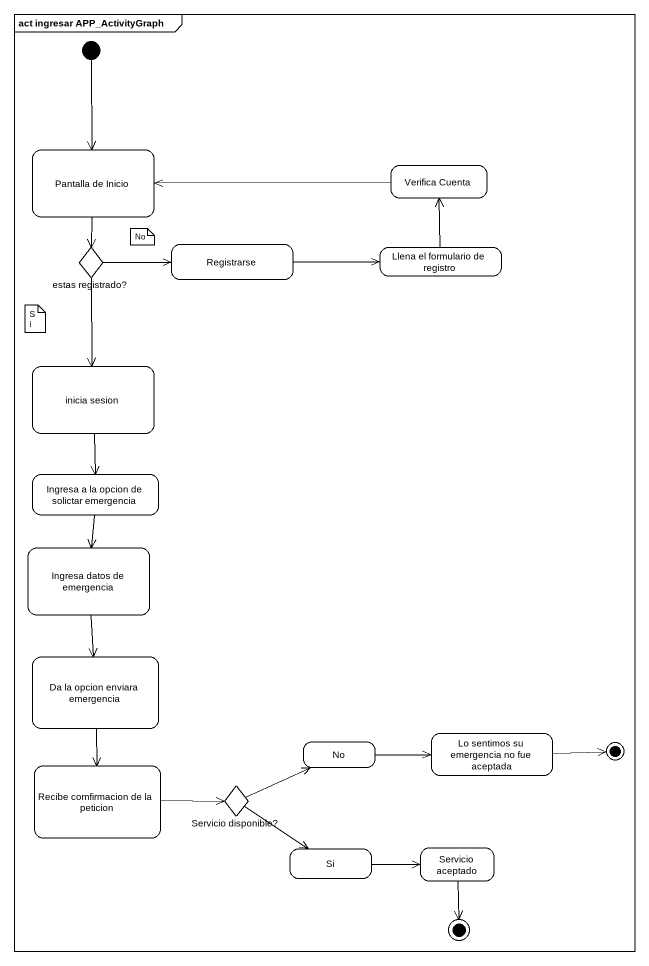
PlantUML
@startuml
mainframe act ingresar APP_ActivityGraph
hide empty description
state "Pantalla de Inicio" as Pantalla_de_Inicio
state "Verifica Cuenta" as Verifica_Cuenta
state "estas registrado?" as estas_registrado <<choice>>
state Registrarse
state "Llena el formulario de registro" as Llena_el_formulario_de
state "inicia sesion" as inicia_sesion
state "Ingresa a la opcion de solictar emergencia" as Ingresa_a_la_opcion_de
state "Ingresa datos de emergencia" as Ingresa_datos_de_emergencia
state "Da la opcion enviara emergencia" as Da_la_opcion_enviara
state No
state "Lo sentimos su emergencia no fue aceptada" as Lo_sentimos_su_emergencia
state final1 <<end>>
state "Recibe comfirmacion de la peticion" as Recibe_comfirmacion_de_la
state "Servicio disponible?" as Servicio_disponible <<choice>>
state Si
state "Servicio aceptado" as Servicio_aceptado
state final2 <<end>>
[*] --> Pantalla_de_Inicio
Pantalla_de_Inicio --> estas_registrado
Verifica_Cuenta -left-> Pantalla_de_Inicio
estas_registrado -right-> Registrarse
estas_registrado --> inicia_sesion
Registrarse -right-> Llena_el_formulario_de
Llena_el_formulario_de -up-> Verifica_Cuenta
inicia_sesion --> Ingresa_a_la_opcion_de
Ingresa_a_la_opcion_de --> Ingresa_datos_de_emergencia
Ingresa_datos_de_emergencia --> Da_la_opcion_enviara
Da_la_opcion_enviara --> Recibe_comfirmacion_de_la
No -right-> Lo_sentimos_su_emergencia
Lo_sentimos_su_emergencia -right-> final1
Recibe_comfirmacion_de_la -right-> Servicio_disponible
Servicio_disponible -right-> No
Servicio_disponible --> Si
Si -right-> Servicio_aceptado
Servicio_aceptado --> final2
note as N1
  No
end note
note as N2
  Si
end note
@enduml
